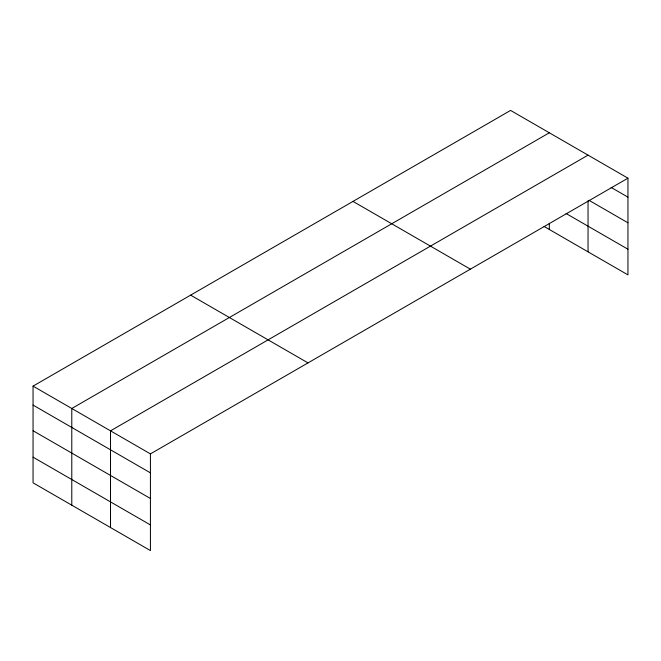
<?xml version="1.0" encoding="UTF-8"?>
<svg xmlns="http://www.w3.org/2000/svg" width="661" height="661" viewBox="0 0 661 661"><rect width="100%" height="100%" fill="white"/><g stroke="black" fill="none" stroke-linecap="round" stroke-linejoin="round"><path stroke-width="0.99" d="M33.05 386.123L150.419 453.884L150.419 550.58L33.05 482.819L33.05 386.123L510.581 110.42L627.95 178.181L627.95 274.877L544.036 226.426M549.316 132.787L71.785 408.49L71.785 505.178M588.042 155.145L110.511 430.848L110.511 527.536M150.419 453.884L627.95 178.181M611.103 187.418L627.95 197.143M588.934 200.266L627.95 222.798M566.039 213.478L627.95 249.222M352.999 201.407L470.368 269.167M190.632 295.145L308.001 362.906M33.05 405.086L150.419 472.846M33.05 430.732L150.419 498.493M33.05 457.164L150.419 524.925M588.042 200.77L588.042 251.833M549.316 223.319L549.316 229.474"/></g></svg>
